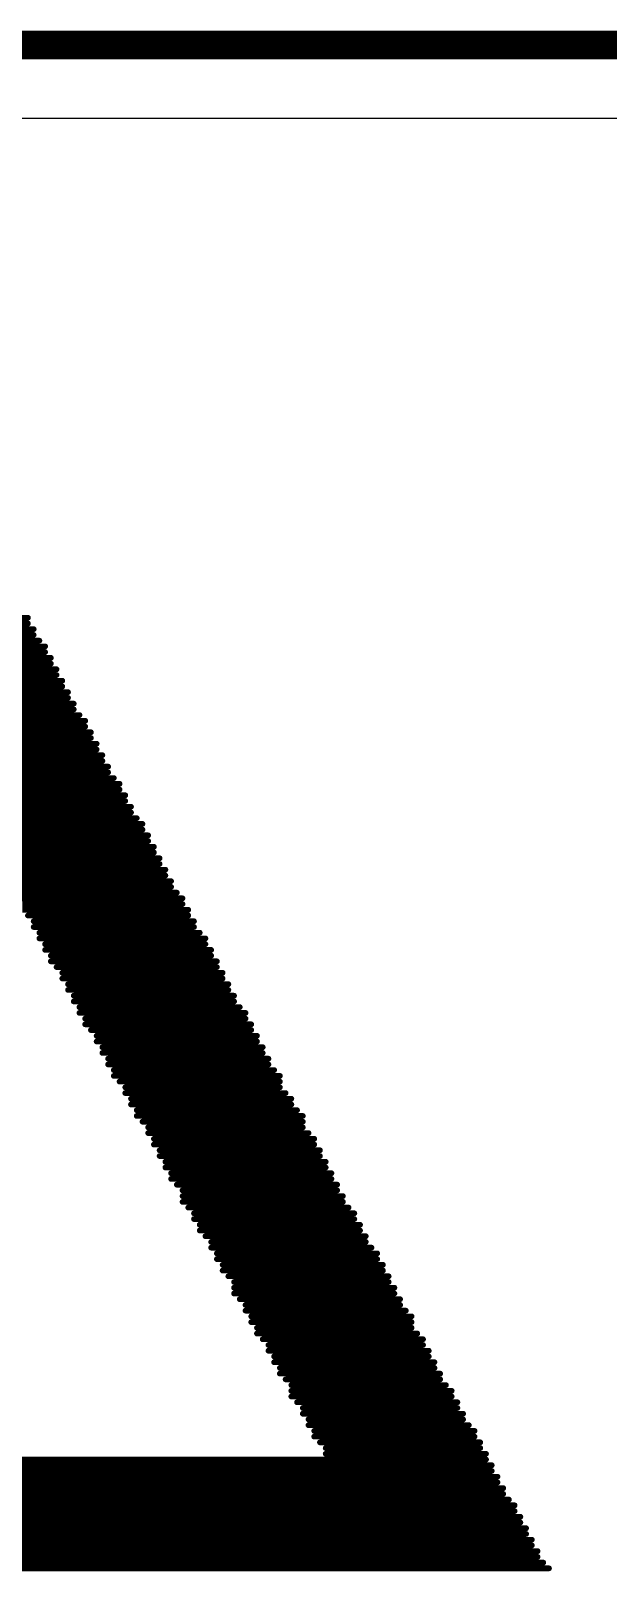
# Model space of a CAD drawing. Extents: x 84.4 to 114.7, y 49.3 to 76.6.
# Drawn here: x 92.3 to 94.86, y 69.82 to 76.65 of the extents above; entities that cross this region are included whole.
import ezdxf

# ---------------------------------------------------------------- set-up
doc = ezdxf.new("R2010")
doc.units = 0
for name, color, linetype in [('BOTTOMLAYER', 5, 'CONTINUOUS'), ('KEEPOUTLAYER', 6, 'CONTINUOUS'), ('TOPLAYER', 1, 'CONTINUOUS'), ('TOPOVERLAY', 2, 'CONTINUOUS')]:
    doc.layers.add(name, color=color, linetype=linetype)

msp = doc.modelspace()

# ---------------------------------------------------------------- linework, layer by layer
at = {"layer": 'BOTTOMLAYER'}
msp.add_line((85.475572, 76.262278), (95.286843, 76.262278), dxfattribs=at)
at = {"layer": 'KEEPOUTLAYER', "const_width": 0.127}
msp.add_lwpolyline([(85.475572, 76.585999), (113.475587, 76.585999)], dxfattribs=at)
at = {"layer": 'TOPLAYER'}
msp.add_line((85.475572, 76.262278), (95.286843, 76.262278), dxfattribs=at)
at = {"layer": 'TOPOVERLAY', "const_width": 0.0254}
for points in [[(91.546172, 74.045999), (92.282772, 74.045999)], [(91.571572, 74.020599), (92.282772, 74.020599)], [(91.571572, 73.995199), (92.308172, 73.995199)], [(91.571572, 73.969799), (92.308172, 73.969799)], [(91.596972, 73.944399), (92.333572, 73.944399)], [(91.622372, 73.918999), (92.358972, 73.918999)], [(91.622372, 73.893599), (92.358972, 73.893599)], [(91.647772, 73.868199), (92.384372, 73.868199)], [(91.673172, 73.842799), (92.384372, 73.842799)], [(91.673172, 73.817399), (92.409772, 73.817399)], [(91.673172, 73.791999), (92.409772, 73.791999)], [(91.698572, 73.766599), (92.435172, 73.766599)], [(91.723972, 73.741199), (92.435172, 73.741199)], [(91.723972, 73.715799), (92.460572, 73.715799)], [(91.749372, 73.690399), (92.460572, 73.690399)], [(91.749372, 73.664999), (92.485972, 73.664999)], [(91.774772, 73.639599), (92.485972, 73.639599)], [(91.774772, 73.614199), (92.511372, 73.614199)], [(91.800172, 73.588799), (92.536772, 73.588799)], [(91.800172, 73.563399), (92.536772, 73.563399)], [(91.825572, 73.537999), (92.562172, 73.537999)], [(91.850972, 73.512599), (92.562172, 73.512599)], [(91.850972, 73.487199), (92.587572, 73.487199)], [(91.876372, 73.461799), (92.587572, 73.461799)], [(91.876372, 73.436399), (92.612972, 73.436399)], [(91.901772, 73.410999), (92.612972, 73.410999)], [(91.901772, 73.385599), (92.638372, 73.385599)], [(91.927172, 73.360199), (92.638372, 73.360199)], [(91.927172, 73.334799), (92.663772, 73.334799)], [(91.952572, 73.309399), (92.689172, 73.309399)], [(91.977972, 73.283999), (92.689172, 73.283999)], [(91.977972, 73.258599), (92.714572, 73.258599)], [(92.003372, 73.233199), (92.714572, 73.233199)], [(92.003372, 73.207799), (92.739972, 73.207799)], [(92.028772, 73.182399), (92.739972, 73.182399)], [(92.028772, 73.156999), (92.765372, 73.156999)], [(92.054172, 73.131599), (92.790772, 73.131599)], [(92.079572, 73.106199), (92.790772, 73.106199)], [(92.079572, 73.080799), (92.816172, 73.080799)], [(92.104972, 73.055399), (92.816172, 73.055399)], [(92.104972, 73.029999), (92.841572, 73.029999)], [(92.130372, 73.004599), (92.841572, 73.004599)], [(92.130372, 72.979199), (92.866972, 72.979199)], [(92.155772, 72.953799), (92.866972, 72.953799)], [(92.155772, 72.928399), (92.892372, 72.928399)], [(92.181172, 72.902999), (92.892372, 72.902999)], [(92.206572, 72.877599), (92.917772, 72.877599)], [(92.206572, 72.852199), (92.917772, 72.852199)], [(92.231972, 72.826799), (92.943172, 72.826799)], [(92.231972, 72.801399), (92.968572, 72.801399)], [(92.257372, 72.775999), (92.968572, 72.775999)], [(92.257372, 72.750599), (92.993972, 72.750599)], [(92.282772, 72.725199), (92.993972, 72.725199)], [(92.308172, 72.699799), (93.019372, 72.699799)], [(92.308172, 72.674399), (93.019372, 72.674399)], [(92.333572, 72.648999), (93.044772, 72.648999)], [(92.333572, 72.623599), (93.070172, 72.623599)], [(92.358972, 72.598199), (93.070172, 72.598199)], [(92.358972, 72.572799), (93.095572, 72.572799)], [(92.384372, 72.547399), (93.095572, 72.547399)], [(92.384372, 72.521999), (93.120972, 72.521999)], [(92.409772, 72.496599), (93.120972, 72.496599)], [(92.435172, 72.471199), (93.146372, 72.471199)], [(92.435172, 72.445799), (93.146372, 72.445799)], [(92.460572, 72.420399), (93.171772, 72.420399)], [(92.460572, 72.394999), (93.171772, 72.394999)], [(92.485972, 72.369599), (93.197172, 72.369599)], [(92.485972, 72.344199), (93.197172, 72.344199)], [(92.511372, 72.318799), (93.222572, 72.318799)], [(92.511372, 72.293399), (93.247972, 72.293399)], [(92.536772, 72.267999), (93.247972, 72.267999)], [(92.536772, 72.242599), (93.273372, 72.242599)], [(92.562172, 72.217199), (93.273372, 72.217199)], [(92.587572, 72.191799), (93.298772, 72.191799)], [(92.587572, 72.166399), (93.298772, 72.166399)], [(92.612972, 72.140999), (93.324172, 72.140999)], [(92.612972, 72.115599), (93.324172, 72.115599)], [(92.638372, 72.090199), (93.349572, 72.090199)], [(92.638372, 72.064799), (93.349572, 72.064799)], [(92.663772, 72.039399), (93.374972, 72.039399)], [(92.663772, 72.013999), (93.400372, 72.013999)], [(92.689172, 71.988599), (93.400372, 71.988599)], [(92.714572, 71.963199), (93.400372, 71.963199)], [(92.714572, 71.937799), (93.425772, 71.937799)], [(92.739972, 71.912399), (93.451172, 71.912399)], [(92.739972, 71.886999), (93.451172, 71.886999)], [(92.765372, 71.861599), (93.476572, 71.861599)], [(92.765372, 71.836199), (93.501972, 71.836199)], [(92.790772, 71.810799), (93.501972, 71.810799)], [(92.816172, 71.785399), (93.501972, 71.785399)], [(92.816172, 71.759999), (93.527372, 71.759999)], [(92.841572, 71.734599), (93.552772, 71.734599)], [(92.841572, 71.709199), (93.552772, 71.709199)], [(92.866972, 71.683799), (93.578172, 71.683799)], [(92.866972, 71.658399), (93.578172, 71.658399)], [(92.892372, 71.632999), (93.603572, 71.632999)], [(92.892372, 71.607599), (93.603572, 71.607599)], [(92.917772, 71.582199), (93.628972, 71.582199)], [(92.917772, 71.556799), (93.628972, 71.556799)], [(92.943172, 71.531399), (93.654372, 71.531399)], [(92.968572, 71.505999), (93.654372, 71.505999)], [(92.968572, 71.480599), (93.679772, 71.480599)], [(92.968572, 71.455199), (93.679772, 71.455199)], [(92.993972, 71.429799), (93.705172, 71.429799)], [(93.019372, 71.404399), (93.730572, 71.404399)], [(93.019372, 71.378999), (93.730572, 71.378999)], [(93.044772, 71.353599), (93.755972, 71.353599)], [(93.044772, 71.328199), (93.755972, 71.328199)], [(93.070172, 71.302799), (93.781372, 71.302799)], [(93.095572, 71.277399), (93.781372, 71.277399)], [(93.095572, 71.251999), (93.806772, 71.251999)], [(93.120972, 71.226599), (93.832172, 71.226599)], [(93.120972, 71.201199), (93.832172, 71.201199)], [(93.146372, 71.175799), (93.857572, 71.175799)], [(93.146372, 71.150399), (93.857572, 71.150399)], [(93.171772, 71.124999), (93.882972, 71.124999)], [(93.197172, 71.099599), (93.882972, 71.099599)], [(93.197172, 71.074199), (93.908372, 71.074199)], [(93.197172, 71.048799), (93.908372, 71.048799)], [(93.222572, 71.023399), (93.933772, 71.023399)], [(93.247972, 70.997999), (93.933772, 70.997999)], [(93.247972, 70.972599), (93.959172, 70.972599)], [(93.273372, 70.947199), (93.984572, 70.947199)], [(93.273372, 70.921799), (93.984572, 70.921799)], [(93.298772, 70.896399), (93.984572, 70.896399)], [(93.298772, 70.870999), (94.009972, 70.870999)], [(93.324172, 70.845599), (94.035372, 70.845599)], [(93.349572, 70.820199), (94.035372, 70.820199)], [(93.349572, 70.794799), (94.060772, 70.794799)], [(93.374972, 70.769399), (94.060772, 70.769399)], [(93.374972, 70.743999), (94.086172, 70.743999)], [(93.400372, 70.718599), (94.086172, 70.718599)], [(93.400372, 70.693199), (94.111572, 70.693199)], [(93.425772, 70.667799), (94.111572, 70.667799)], [(93.451172, 70.642399), (94.136972, 70.642399)], [(93.451172, 70.616999), (94.162372, 70.616999)], [(93.451172, 70.591599), (94.162372, 70.591599)], [(93.476572, 70.566199), (94.187772, 70.566199)], [(93.501972, 70.540799), (94.187772, 70.540799)], [(93.501972, 70.515399), (94.213172, 70.515399)], [(93.527372, 70.489999), (94.213172, 70.489999)], [(93.527372, 70.464599), (94.238572, 70.464599)], [(93.552772, 70.439199), (94.263972, 70.439199)], [(93.552772, 70.413799), (94.263972, 70.413799)], [(93.578172, 70.388399), (94.289372, 70.388399)], [(87.786972, 70.312199), (94.314772, 70.312199)], [(93.603572, 70.362999), (94.289372, 70.362999)], [(93.603572, 70.337599), (94.314772, 70.337599)], [(87.736172, 70.235999), (94.365572, 70.235999)], [(87.761572, 70.286799), (94.340172, 70.286799)], [(87.761572, 70.261399), (94.340172, 70.261399)], [(87.685372, 70.159799), (94.390972, 70.159799)], [(87.710772, 70.185199), (94.390972, 70.185199)], [(87.736172, 70.210599), (94.365572, 70.210599)], [(87.659972, 70.108999), (94.441772, 70.108999)], [(87.685372, 70.134399), (94.416372, 70.134399)], [(87.634572, 70.058199), (94.467172, 70.058199)], [(87.634572, 70.032799), (94.467172, 70.032799)], [(87.659972, 70.083599), (94.441772, 70.083599)], [(87.583772, 69.956599), (94.517972, 69.956599)], [(87.609172, 70.007399), (94.492572, 70.007399)], [(87.609172, 69.981999), (94.492572, 69.981999)], [(87.558372, 69.931199), (94.517972, 69.931199)], [(87.558372, 69.905799), (94.543372, 69.905799)], [(87.507572, 69.829599), (94.594172, 69.829599)], [(87.532972, 69.880399), (94.543372, 69.880399)], [(87.532972, 69.854999), (94.568772, 69.854999)]]:
    msp.add_lwpolyline(points, dxfattribs=at)
at = {"layer": 'TOPOVERLAY', "const_width": 0.0127}
for points in [[(92.276422, 74.045999, 1), (92.289122, 74.045999, 1)], [(92.276422, 74.020599, 1), (92.289122, 74.020599, 1)], [(92.301822, 73.995199, 1), (92.314522, 73.995199, 1)], [(92.301822, 73.969799, 1), (92.314522, 73.969799, 1)], [(92.327222, 73.944399, 1), (92.339922, 73.944399, 1)], [(92.352622, 73.918999, 1), (92.365322, 73.918999, 1)], [(92.352622, 73.893599, 1), (92.365322, 73.893599, 1)], [(92.378022, 73.868199, 1), (92.390722, 73.868199, 1)], [(92.378022, 73.842799, 1), (92.390722, 73.842799, 1)], [(92.403422, 73.817399, 1), (92.416122, 73.817399, 1)], [(92.403422, 73.791999, 1), (92.416122, 73.791999, 1)], [(92.428822, 73.766599, 1), (92.441522, 73.766599, 1)], [(92.428822, 73.741199, 1), (92.441522, 73.741199, 1)], [(92.454222, 73.715799, 1), (92.466922, 73.715799, 1)], [(92.454222, 73.690399, 1), (92.466922, 73.690399, 1)], [(92.479622, 73.664999, 1), (92.492322, 73.664999, 1)], [(92.479622, 73.639599, 1), (92.492322, 73.639599, 1)], [(92.505022, 73.614199, 1), (92.517722, 73.614199, 1)], [(92.530422, 73.588799, 1), (92.543122, 73.588799, 1)], [(92.530422, 73.563399, 1), (92.543122, 73.563399, 1)], [(92.555822, 73.537999, 1), (92.568522, 73.537999, 1)], [(92.555822, 73.512599, 1), (92.568522, 73.512599, 1)], [(92.581222, 73.487199, 1), (92.593922, 73.487199, 1)], [(92.581222, 73.461799, 1), (92.593922, 73.461799, 1)], [(92.606622, 73.436399, 1), (92.619322, 73.436399, 1)], [(92.606622, 73.410999, 1), (92.619322, 73.410999, 1)], [(92.632022, 73.385599, 1), (92.644722, 73.385599, 1)], [(92.632022, 73.360199, 1), (92.644722, 73.360199, 1)], [(92.657422, 73.334799, 1), (92.670122, 73.334799, 1)], [(92.682822, 73.309399, 1), (92.695522, 73.309399, 1)], [(92.682822, 73.283999, 1), (92.695522, 73.283999, 1)], [(92.708222, 73.258599, 1), (92.720922, 73.258599, 1)], [(92.708222, 73.233199, 1), (92.720922, 73.233199, 1)], [(92.733622, 73.207799, 1), (92.746322, 73.207799, 1)], [(92.733622, 73.182399, 1), (92.746322, 73.182399, 1)], [(92.759022, 73.156999, 1), (92.771722, 73.156999, 1)], [(92.784422, 73.131599, 1), (92.797122, 73.131599, 1)], [(92.784422, 73.106199, 1), (92.797122, 73.106199, 1)], [(92.809822, 73.080799, 1), (92.822522, 73.080799, 1)], [(92.809822, 73.055399, 1), (92.822522, 73.055399, 1)], [(92.835222, 73.029999, 1), (92.847922, 73.029999, 1)], [(92.835222, 73.004599, 1), (92.847922, 73.004599, 1)], [(92.860622, 72.979199, 1), (92.873322, 72.979199, 1)], [(92.860622, 72.953799, 1), (92.873322, 72.953799, 1)], [(92.886022, 72.928399, 1), (92.898722, 72.928399, 1)], [(92.886022, 72.902999, 1), (92.898722, 72.902999, 1)], [(92.911422, 72.877599, 1), (92.924122, 72.877599, 1)], [(92.911422, 72.852199, 1), (92.924122, 72.852199, 1)], [(92.936822, 72.826799, 1), (92.949522, 72.826799, 1)], [(92.962222, 72.801399, 1), (92.974922, 72.801399, 1)], [(92.962222, 72.775999, 1), (92.974922, 72.775999, 1)], [(92.276422, 72.725199, 1), (92.289122, 72.725199, 1)], [(92.301822, 72.699799, 1), (92.314522, 72.699799, 1)], [(92.987622, 72.750599, 1), (93.000322, 72.750599, 1)], [(92.987622, 72.725199, 1), (93.000322, 72.725199, 1)], [(93.013022, 72.699799, 1), (93.025722, 72.699799, 1)], [(92.301822, 72.674399, 1), (92.314522, 72.674399, 1)], [(92.327222, 72.648999, 1), (92.339922, 72.648999, 1)], [(92.327222, 72.623599, 1), (92.339922, 72.623599, 1)], [(93.013022, 72.674399, 1), (93.025722, 72.674399, 1)], [(93.038422, 72.648999, 1), (93.051122, 72.648999, 1)], [(93.063822, 72.623599, 1), (93.076522, 72.623599, 1)], [(92.352622, 72.598199, 1), (92.365322, 72.598199, 1)], [(92.352622, 72.572799, 1), (92.365322, 72.572799, 1)], [(93.063822, 72.598199, 1), (93.076522, 72.598199, 1)], [(93.089222, 72.572799, 1), (93.101922, 72.572799, 1)], [(92.378022, 72.547399, 1), (92.390722, 72.547399, 1)], [(92.378022, 72.521999, 1), (92.390722, 72.521999, 1)], [(92.403422, 72.496599, 1), (92.416122, 72.496599, 1)], [(93.089222, 72.547399, 1), (93.101922, 72.547399, 1)], [(93.114622, 72.521999, 1), (93.127322, 72.521999, 1)], [(93.114622, 72.496599, 1), (93.127322, 72.496599, 1)], [(92.428822, 72.471199, 1), (92.441522, 72.471199, 1)], [(92.428822, 72.445799, 1), (92.441522, 72.445799, 1)], [(92.454222, 72.420399, 1), (92.466922, 72.420399, 1)], [(93.140022, 72.471199, 1), (93.152722, 72.471199, 1)], [(93.140022, 72.445799, 1), (93.152722, 72.445799, 1)], [(93.165422, 72.420399, 1), (93.178122, 72.420399, 1)], [(92.454222, 72.394999, 1), (92.466922, 72.394999, 1)], [(92.479622, 72.369599, 1), (92.492322, 72.369599, 1)], [(93.165422, 72.394999, 1), (93.178122, 72.394999, 1)], [(93.190822, 72.369599, 1), (93.203522, 72.369599, 1)], [(92.479622, 72.344199, 1), (92.492322, 72.344199, 1)], [(92.505022, 72.318799, 1), (92.517722, 72.318799, 1)], [(92.505022, 72.293399, 1), (92.517722, 72.293399, 1)], [(93.190822, 72.344199, 1), (93.203522, 72.344199, 1)], [(93.216222, 72.318799, 1), (93.228922, 72.318799, 1)], [(93.241622, 72.293399, 1), (93.254322, 72.293399, 1)], [(92.530422, 72.267999, 1), (92.543122, 72.267999, 1)], [(92.530422, 72.242599, 1), (92.543122, 72.242599, 1)], [(92.555822, 72.217199, 1), (92.568522, 72.217199, 1)], [(93.241622, 72.267999, 1), (93.254322, 72.267999, 1)], [(93.267022, 72.242599, 1), (93.279722, 72.242599, 1)], [(93.267022, 72.217199, 1), (93.279722, 72.217199, 1)], [(92.581222, 72.191799, 1), (92.593922, 72.191799, 1)], [(92.581222, 72.166399, 1), (92.593922, 72.166399, 1)], [(92.606622, 72.140999, 1), (92.619322, 72.140999, 1)], [(93.292422, 72.191799, 1), (93.305122, 72.191799, 1)], [(93.292422, 72.166399, 1), (93.305122, 72.166399, 1)], [(93.317822, 72.140999, 1), (93.330522, 72.140999, 1)], [(92.606622, 72.115599, 1), (92.619322, 72.115599, 1)], [(92.632022, 72.090199, 1), (92.644722, 72.090199, 1)], [(93.317822, 72.115599, 1), (93.330522, 72.115599, 1)], [(93.343222, 72.090199, 1), (93.355922, 72.090199, 1)], [(92.632022, 72.064799, 1), (92.644722, 72.064799, 1)], [(92.657422, 72.039399, 1), (92.670122, 72.039399, 1)], [(92.657422, 72.013999, 1), (92.670122, 72.013999, 1)], [(93.343222, 72.064799, 1), (93.355922, 72.064799, 1)], [(93.368622, 72.039399, 1), (93.381322, 72.039399, 1)], [(93.394022, 72.013999, 1), (93.406722, 72.013999, 1)], [(92.682822, 71.988599, 1), (92.695522, 71.988599, 1)], [(92.708222, 71.963199, 1), (92.720922, 71.963199, 1)], [(92.708222, 71.937799, 1), (92.720922, 71.937799, 1)], [(93.394022, 71.988599, 1), (93.406722, 71.988599, 1)], [(93.394022, 71.963199, 1), (93.406722, 71.963199, 1)], [(93.419422, 71.937799, 1), (93.432122, 71.937799, 1)], [(92.733622, 71.912399, 1), (92.746322, 71.912399, 1)], [(92.733622, 71.886999, 1), (92.746322, 71.886999, 1)], [(93.444822, 71.912399, 1), (93.457522, 71.912399, 1)], [(93.444822, 71.886999, 1), (93.457522, 71.886999, 1)], [(92.759022, 71.861599, 1), (92.771722, 71.861599, 1)], [(92.759022, 71.836199, 1), (92.771722, 71.836199, 1)], [(92.784422, 71.810799, 1), (92.797122, 71.810799, 1)], [(93.470222, 71.861599, 1), (93.482922, 71.861599, 1)], [(93.495622, 71.836199, 1), (93.508322, 71.836199, 1)], [(93.495622, 71.810799, 1), (93.508322, 71.810799, 1)], [(92.809822, 71.785399, 1), (92.822522, 71.785399, 1)], [(92.809822, 71.759999, 1), (92.822522, 71.759999, 1)], [(92.835222, 71.734599, 1), (92.847922, 71.734599, 1)], [(93.495622, 71.785399, 1), (93.508322, 71.785399, 1)], [(93.521022, 71.759999, 1), (93.533722, 71.759999, 1)], [(93.546422, 71.734599, 1), (93.559122, 71.734599, 1)], [(92.835222, 71.709199, 1), (92.847922, 71.709199, 1)], [(92.860622, 71.683799, 1), (92.873322, 71.683799, 1)], [(93.546422, 71.709199, 1), (93.559122, 71.709199, 1)], [(93.571822, 71.683799, 1), (93.584522, 71.683799, 1)], [(92.860622, 71.658399, 1), (92.873322, 71.658399, 1)], [(92.886022, 71.632999, 1), (92.898722, 71.632999, 1)], [(92.886022, 71.607599, 1), (92.898722, 71.607599, 1)], [(93.571822, 71.658399, 1), (93.584522, 71.658399, 1)], [(93.597222, 71.632999, 1), (93.609922, 71.632999, 1)], [(93.597222, 71.607599, 1), (93.609922, 71.607599, 1)], [(92.911422, 71.582199, 1), (92.924122, 71.582199, 1)], [(92.911422, 71.556799, 1), (92.924122, 71.556799, 1)], [(92.936822, 71.531399, 1), (92.949522, 71.531399, 1)], [(93.622622, 71.582199, 1), (93.635322, 71.582199, 1)], [(93.622622, 71.556799, 1), (93.635322, 71.556799, 1)], [(93.648022, 71.531399, 1), (93.660722, 71.531399, 1)], [(92.962222, 71.505999, 1), (92.974922, 71.505999, 1)], [(92.962222, 71.480599, 1), (92.974922, 71.480599, 1)], [(93.648022, 71.505999, 1), (93.660722, 71.505999, 1)], [(93.673422, 71.480599, 1), (93.686122, 71.480599, 1)], [(92.962222, 71.455199, 1), (92.974922, 71.455199, 1)], [(92.987622, 71.429799, 1), (93.000322, 71.429799, 1)], [(93.013022, 71.404399, 1), (93.025722, 71.404399, 1)], [(93.673422, 71.455199, 1), (93.686122, 71.455199, 1)], [(93.698822, 71.429799, 1), (93.711522, 71.429799, 1)], [(93.724222, 71.404399, 1), (93.736922, 71.404399, 1)], [(93.013022, 71.378999, 1), (93.025722, 71.378999, 1)], [(93.038422, 71.353599, 1), (93.051122, 71.353599, 1)], [(93.038422, 71.328199, 1), (93.051122, 71.328199, 1)], [(93.724222, 71.378999, 1), (93.736922, 71.378999, 1)], [(93.749622, 71.353599, 1), (93.762322, 71.353599, 1)], [(93.749622, 71.328199, 1), (93.762322, 71.328199, 1)], [(93.063822, 71.302799, 1), (93.076522, 71.302799, 1)], [(93.089222, 71.277399, 1), (93.101922, 71.277399, 1)], [(93.089222, 71.251999, 1), (93.101922, 71.251999, 1)], [(93.775022, 71.302799, 1), (93.787722, 71.302799, 1)], [(93.775022, 71.277399, 1), (93.787722, 71.277399, 1)], [(93.800422, 71.251999, 1), (93.813122, 71.251999, 1)], [(93.114622, 71.226599, 1), (93.127322, 71.226599, 1)], [(93.114622, 71.201199, 1), (93.127322, 71.201199, 1)], [(93.825822, 71.226599, 1), (93.838522, 71.226599, 1)], [(93.825822, 71.201199, 1), (93.838522, 71.201199, 1)], [(93.140022, 71.175799, 1), (93.152722, 71.175799, 1)], [(93.140022, 71.150399, 1), (93.152722, 71.150399, 1)], [(93.165422, 71.124999, 1), (93.178122, 71.124999, 1)], [(93.851222, 71.175799, 1), (93.863922, 71.175799, 1)], [(93.851222, 71.150399, 1), (93.863922, 71.150399, 1)], [(93.876622, 71.124999, 1), (93.889322, 71.124999, 1)], [(93.190822, 71.099599, 1), (93.203522, 71.099599, 1)], [(93.190822, 71.074199, 1), (93.203522, 71.074199, 1)], [(93.190822, 71.048799, 1), (93.203522, 71.048799, 1)], [(93.876622, 71.099599, 1), (93.889322, 71.099599, 1)], [(93.902022, 71.074199, 1), (93.914722, 71.074199, 1)], [(93.902022, 71.048799, 1), (93.914722, 71.048799, 1)], [(93.216222, 71.023399, 1), (93.228922, 71.023399, 1)], [(93.241622, 70.997999, 1), (93.254322, 70.997999, 1)], [(93.927422, 71.023399, 1), (93.940122, 71.023399, 1)], [(93.927422, 70.997999, 1), (93.940122, 70.997999, 1)], [(93.241622, 70.972599, 1), (93.254322, 70.972599, 1)], [(93.267022, 70.947199, 1), (93.279722, 70.947199, 1)], [(93.267022, 70.921799, 1), (93.279722, 70.921799, 1)], [(93.952822, 70.972599, 1), (93.965522, 70.972599, 1)], [(93.978222, 70.947199, 1), (93.990922, 70.947199, 1)], [(93.978222, 70.921799, 1), (93.990922, 70.921799, 1)], [(93.292422, 70.896399, 1), (93.305122, 70.896399, 1)], [(93.292422, 70.870999, 1), (93.305122, 70.870999, 1)], [(93.317822, 70.845599, 1), (93.330522, 70.845599, 1)], [(93.978222, 70.896399, 1), (93.990922, 70.896399, 1)], [(94.003622, 70.870999, 1), (94.016322, 70.870999, 1)], [(94.029022, 70.845599, 1), (94.041722, 70.845599, 1)], [(93.343222, 70.820199, 1), (93.355922, 70.820199, 1)], [(93.343222, 70.794799, 1), (93.355922, 70.794799, 1)], [(94.029022, 70.820199, 1), (94.041722, 70.820199, 1)], [(94.054422, 70.794799, 1), (94.067122, 70.794799, 1)], [(93.368622, 70.769399, 1), (93.381322, 70.769399, 1)], [(93.368622, 70.743999, 1), (93.381322, 70.743999, 1)], [(93.394022, 70.718599, 1), (93.406722, 70.718599, 1)], [(94.054422, 70.769399, 1), (94.067122, 70.769399, 1)], [(94.079822, 70.743999, 1), (94.092522, 70.743999, 1)], [(94.079822, 70.718599, 1), (94.092522, 70.718599, 1)], [(93.394022, 70.693199, 1), (93.406722, 70.693199, 1)], [(93.419422, 70.667799, 1), (93.432122, 70.667799, 1)], [(93.444822, 70.642399, 1), (93.457522, 70.642399, 1)], [(94.105222, 70.693199, 1), (94.117922, 70.693199, 1)], [(94.105222, 70.667799, 1), (94.117922, 70.667799, 1)], [(94.130622, 70.642399, 1), (94.143322, 70.642399, 1)], [(93.444822, 70.616999, 1), (93.457522, 70.616999, 1)], [(93.444822, 70.591599, 1), (93.457522, 70.591599, 1)], [(94.156022, 70.616999, 1), (94.168722, 70.616999, 1)], [(94.156022, 70.591599, 1), (94.168722, 70.591599, 1)], [(93.470222, 70.566199, 1), (93.482922, 70.566199, 1)], [(93.495622, 70.540799, 1), (93.508322, 70.540799, 1)], [(93.495622, 70.515399, 1), (93.508322, 70.515399, 1)], [(94.181422, 70.566199, 1), (94.194122, 70.566199, 1)], [(94.181422, 70.540799, 1), (94.194122, 70.540799, 1)], [(94.206822, 70.515399, 1), (94.219522, 70.515399, 1)], [(93.521022, 70.489999, 1), (93.533722, 70.489999, 1)], [(93.521022, 70.464599, 1), (93.533722, 70.464599, 1)], [(93.546422, 70.439199, 1), (93.559122, 70.439199, 1)], [(94.206822, 70.489999, 1), (94.219522, 70.489999, 1)], [(94.232222, 70.464599, 1), (94.244922, 70.464599, 1)], [(94.257622, 70.439199, 1), (94.270322, 70.439199, 1)], [(93.546422, 70.413799, 1), (93.559122, 70.413799, 1)], [(93.571822, 70.388399, 1), (93.584522, 70.388399, 1)], [(94.257622, 70.413799, 1), (94.270322, 70.413799, 1)], [(94.283022, 70.388399, 1), (94.295722, 70.388399, 1)], [(93.597222, 70.362999, 1), (93.609922, 70.362999, 1)], [(93.597222, 70.337599, 1), (93.609922, 70.337599, 1)], [(94.283022, 70.362999, 1), (94.295722, 70.362999, 1)], [(94.308422, 70.337599, 1), (94.321122, 70.337599, 1)], [(94.308422, 70.312199, 1), (94.321122, 70.312199, 1)], [(94.333822, 70.286799, 1), (94.346522, 70.286799, 1)], [(94.333822, 70.261399, 1), (94.346522, 70.261399, 1)], [(94.359222, 70.235999, 1), (94.371922, 70.235999, 1)], [(94.359222, 70.210599, 1), (94.371922, 70.210599, 1)], [(94.384622, 70.185199, 1), (94.397322, 70.185199, 1)], [(94.384622, 70.159799, 1), (94.397322, 70.159799, 1)], [(94.410022, 70.134399, 1), (94.422722, 70.134399, 1)], [(94.435422, 70.108999, 1), (94.448122, 70.108999, 1)], [(94.435422, 70.083599, 1), (94.448122, 70.083599, 1)], [(94.460822, 70.058199, 1), (94.473522, 70.058199, 1)], [(94.460822, 70.032799, 1), (94.473522, 70.032799, 1)], [(94.486222, 70.007399, 1), (94.498922, 70.007399, 1)], [(94.486222, 69.981999, 1), (94.498922, 69.981999, 1)], [(94.511622, 69.956599, 1), (94.524322, 69.956599, 1)], [(94.511622, 69.931199, 1), (94.524322, 69.931199, 1)], [(94.537022, 69.905799, 1), (94.549722, 69.905799, 1)], [(94.537022, 69.880399, 1), (94.549722, 69.880399, 1)], [(94.562422, 69.854999, 1), (94.575122, 69.854999, 1)], [(94.587822, 69.829599, 1), (94.600522, 69.829599, 1)]]:
    msp.add_lwpolyline(points, format="xyb", close=True, dxfattribs=at)

doc.saveas('drawing.dxf')
